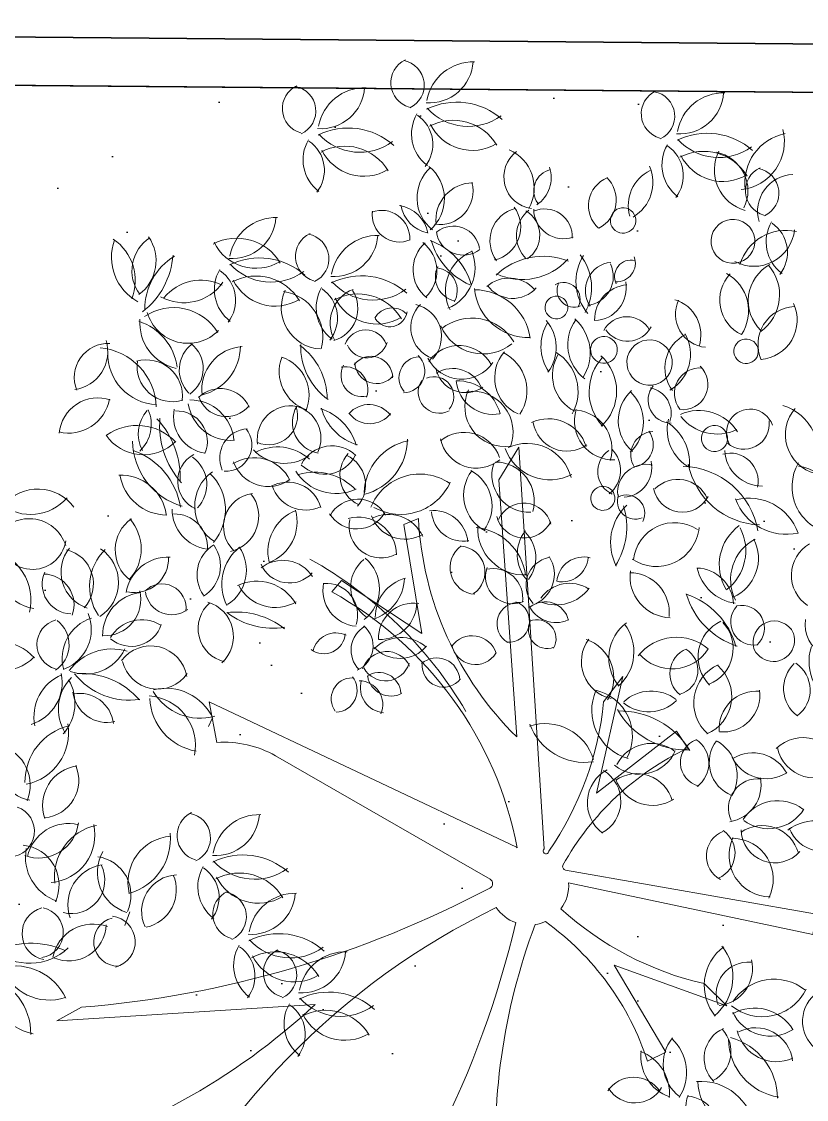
# Model space of a CAD drawing. Header units: millimetres. Extents: x 793 to 3159, y 750 to 2095.
# Drawn here: x 1221.835 to 1224.267, y 990.211 to 993.549 of the extents above; entities that cross this region are included whole.
import ezdxf

# ---------------------------------------------------------------- set-up
doc = ezdxf.new("R2010")
doc.units = ezdxf.units.MM
doc.linetypes.add('CONTINUA', pattern=[0])
doc.layers.add('A-PROY', color=252, linetype='Continuous')
doc.layers.add('A-VEGETACION', color=65, linetype='Continuous')

# ---------------------------------------------------------------- blocks, each defined once
blk = doc.blocks.new('XR-CONJUNTO$0$A$C458D45B7')
at = {"lineweight": 0, "extrusion": (-2.43104e-07, -5.45806e-06, 1)}
for p, q in [((-0.995, 0.4864), (-0.9832, 0.5121)), ((-1.2482, -0.1317), (-1.2336, -0.0892))]:
    blk.add_line(p, q, dxfattribs=at)
blk.add_lwpolyline([(0.1057, -1.746), (0.1681, -1.7494, -0.110183), (-0.0866, -0.95, -0.110183), (0.0225, -0.1181, 0.069274), (0.0548, -0.1083, -0.159056), (0.3751, -0.5382), (0.4313, -0.5098), (0.2694, -0.2414), (0.6188, -0.3643), (0.5483, -0.2962, -0.129481), (0.1024, -0.068, 0.184379), (0.1254, 0.0127), (0.8832, -0.1415), (0.8943, -0.0784), (0.1156, 0.0518, -0.487233), (0.1075, 0.0667, -0.157099), (0.4909, 0.4325), (0.4557, 0.4846), (0.2096, 0.2904), (0.2879, 0.6525), (0.2292, 0.5741, -0.1274), (0.063, 0.1098, -1.508538), (0.0487, 0.1166), (-0.0409, 1.3604), (-0.1014, 1.2588), (-0.0393, 0.4627, -0.187108), (-0.3498, 1.1361), (-0.3949, 1.1174), (-0.3356, 0.7801), (-0.586, 0.9428), (-0.6161, 0.9071, -0.222061), (-0.0345, 0.1193), (-0.0367, 0.1218), (-0.9935, 0.563), (-0.9683, 0.4373, -0.148996), (-0.7862, 0.3977), (-0.1177, 0.0214, -0.61159), (-0.1188, -0.006, -0.101655), (-1.381, -0.3864), (-1.4565, -0.4291), (-0.657, -0.3716, -0.12496), (-1.5382, -0.8654), (-1.5037, -0.924), (-0.968, -0.7054), (-1.2263, -1.1913), (-1.1801, -1.2004, -0.176723), (-0.0978, -0.0662, 0.164875), (-0.0374, -0.112, -0.122319), (-0.6656, -1.3725), (-0.6394, -1.3961), (-0.165, -0.7555, -0.101541), (-0.347, -1.7346), (-0.3067, -1.749), (-0.1198, -1.2235), (0.1057, -1.746)], format="xyb", close=True, dxfattribs=at)
at = {"lineweight": 0, "extrusion": (2.43104e-07, 5.45806e-06, -1)}
for centre, major_axis, start_param, end_param in [((-0.369, 2.486), (0.0578, 0.0526, 0), 2.569534, 5.006064), ((-0.4208, 2.4779), (0.0521, -0.0572, 0), 4.051015, 6.582941), ((-0.3287, 2.5601), (0.0917, -0.1007, 0), -0.777492, 0.800951), ((-0.1915, 2.4072), (0.0977, -0.1073, 0), 2.477681, 3.902549), ((-0.7044, 2.4029), (0.0578, 0.0526, 0), 2.569534, 5.006064), ((-0.7561, 2.3949), (0.0521, -0.0572, 0), 4.051015, 6.582941), ((-0.5269, 2.3242), (0.0977, -0.1073, 0), 2.477681, 3.902549), ((-0.6641, 2.477), (0.0917, -0.1007, 0), -0.777492, 0.800951), ((-0.2404, 2.2159), (0.156, 0.1421, 0), 4.983233, 6.17178), ((0.4079, 2.3965), (0.0578, 0.0526, 0), 2.569534, 5.006064), ((0.3562, 2.3885), (0.0521, -0.0572, 0), 4.051015, 6.582941), ((0.4482, 2.4707), (0.0917, -0.1007, 0), -0.777492, 0.800951), ((0.5854, 2.3178), (0.0977, -0.1073, 0), 2.477681, 3.902549), ((-0.2073, 2.5236), (0.1269, 0.1155, 0), 1.666781, 3.133707), ((-0.2586, 2.3287), (0.0909, 0.0828, 0), 2.943806, 4.400315), ((-0.4252, 2.2943), (0.0813, 0.074, 0), 6.042078, 7.680112), ((-0.2514, 2.214), (0.1055, -0.1158, 0), 3.38331, 4.908592), ((-0.5757, 2.1328), (0.156, 0.1421, 0), 4.983233, 6.17178), ((-0.1941, 2.4226), (0.0974, -0.107, 0), 0.190237, 1.841773), ((0.5366, 2.1264), (0.156, 0.1421, 0), 4.983233, 6.17178), ((0.624, 2.313), (0.1011, -0.1111, 0), -1.092047, 0.621305), ((0.8079, 2.1864), (0.1148, 0.1046, 0), 3.735925, 5.247194), ((-0.594, 2.2456), (0.0909, 0.0828, 0), 2.943806, 4.400315), ((-0.5426, 2.4406), (0.1269, 0.1155, 0), 1.666781, 3.133707), ((-0.5868, 2.131), (0.1055, -0.1158, 0), 3.38331, 4.908592), ((0.5697, 2.4342), (0.1269, 0.1155, 0), 1.666781, 3.133707), ((-0.7605, 2.2112), (0.0813, 0.074, 0), 6.042078, 7.680112), ((-0.5295, 2.3395), (0.0974, -0.107, 0), 0.190237, 1.841773), ((0.0042, 2.1974), (0.0729, 0.0664, 0), 2.435719, 4.793581), ((-0.1299, 2.1619), (0.0875, -0.0961, 0), 4.288332, 5.954002), ((0.5183, 2.2392), (0.0909, 0.0828, 0), 2.943806, 4.400315), ((0.3518, 2.2048), (0.0813, 0.074, 0), 6.042078, 7.680112), ((0.5255, 2.1246), (0.1055, -0.1158, 0), 3.38331, 4.908592), ((0.688, 2.225), (0.0962, 0.0876, 0), 2.57333, 4.340108), ((0.5415, 2.16), (0.0814, -0.0894, 0), 4.063505, 5.902251), ((0.5828, 2.3331), (0.0974, -0.107, 0), 0.190237, 1.841773), ((-0.2372, 2.1306), (0.0929, 0.0846, 0), 2.963691, 4.711116), ((-0.4058, 2.1267), (0.0945, 0.086, 0), 6.118592, 7.872489), ((0.0663, 2.1554), (0.0498, 0.0454, 0), 3.264969, 5.201317), ((-0.0482, 2.1943), (0.0744, 0.0677, 0), 0.395035, 1.712099), ((0.4113, 2.1131), (0.0882, 0.0804, 0), 3.589355, 4.996061), ((0.2426, 2.1833), (0.0844, -0.0926, 0), -1.249896, 0.196732), ((0.7328, 2.1612), (0.0578, 0.0526, 0), 2.569534, 5.006064), ((0.8068, 2.0986), (0.0767, -0.0842, 0), 2.01587, 3.830331), ((0.6811, 2.1531), (0.0521, -0.0572, 0), 4.051015, 6.582941), ((-0.293, 2.1509), (0.0767, 0.0698, 0), 0.466811, 2.453539), ((-0.1885, 2.0624), (0.0852, 0.0776, 0), 3.756525, 5.436782), ((0.2617, 2.1105), (0.0688, 0.0627, 0), 3.032355, 5.058346), ((0.1574, 2.1274), (0.0654, -0.0718, 0), 4.641666, 6.55095), ((-0.4325, 2.0004), (0.0716, -0.0786, 0), 4.02893, 5.260687), ((-0.3105, 2.1233), (0.0764, 0.0696, 0), 2.495781, 3.712279), ((-0.1454, 2.0411), (0.0706, -0.0775, 0), -1.470872, 0.49979), ((0.0335, 2.0128), (0.0579, -0.0636, 0), 3.454568, 5.497253), ((0.2763, 2.065), (0.0265, -0.0292, 0), 2.96706, 9.250245), ((-0.4172, 2.0758), (0.0619, 0.0564, 0), 1.882964, 4.009811), ((-0.4714, 2.0024), (0.0589, -0.0646, 0), 3.521134, 5.485211), ((-0.0328, 1.9994), (0.076, 0.0692, 0), 3.228586, 5.199475), ((0.0466, 2.0162), (0.0674, -0.074, 0), 1.501594, 3.203821), ((-0.07, 2.016), (0.0655, 0.0596, 0), 5.981568, 7.978483), ((0.0914, 2.099), (0.0621, -0.0681, 0), 0.403031, 2.295039), ((0.6173, 2.0033), (0.0458, -0.0503, 0), 2.96706, 9.250245), ((-0.9355, 2.0725), (0.0917, -0.1007, 0), -0.777492, 0.800951), ((-0.7983, 1.9196), (0.0977, -0.1073, 0), 2.477681, 3.902549), ((-0.249, 1.9601), (0.0612, 0.0557, 0), 4.777693, 6.850302), ((0.6822, 2.053), (0.0934, 0.0851, 0), 0.83891, 2.788684), ((0.7827, 1.8893), (0.1106, 0.1007, 0), 4.167211, 5.662811), ((0.8432, 2.0039), (0.0909, 0.0828, 0), 2.943806, 4.400315), ((0.6766, 1.9695), (0.0813, 0.074, 0), 6.042078, 7.680112), ((-0.9188, 1.843), (0.1055, -0.1158, 0), 3.38331, 4.908592), ((-0.6597, 1.9456), (0.0578, 0.0526, 0), 2.569534, 5.006064), ((-0.7114, 1.9376), (0.0521, -0.0572, 0), 4.051015, 6.582941), ((-0.6194, 2.0197), (0.0917, -0.1007, 0), -0.777492, 0.800951), ((-0.4822, 1.8669), (0.0977, -0.1073, 0), 2.477681, 3.902549), ((-0.2181, 2.0381), (0.0628, 0.0572, 0), 1.653322, 3.720775), ((-1.152, 1.9381), (0.1152, 0.1049, 0), 2.795095, 4.221359), ((-1.3878, 1.8644), (0.1039, -0.1141, 0), 4.462982, 5.82067), ((-1.1219, 1.8971), (0.0823, -0.0904, 0), 1.663538, 3.291746), ((-1.2998, 1.9265), (0.0962, 0.0876, 0), 0.12096, 1.668935), ((-0.8615, 2.0515), (0.0974, -0.107, 0), 0.190237, 1.841773), ((-0.2631, 1.9078), (0.0742, -0.0815, 0), 1.389785, 3.157191), ((-0.4105, 1.9023), (0.0749, -0.0822, 0), 4.528164, 6.260856), ((-0.3885, 1.8048), (0.1511, 0.1376, 0), 5.790531, 6.74088), ((-0.111, 2.0591), (0.1593, 0.1451, 0), 2.721102, 3.592312), ((-1.3634, 1.9626), (0.1662, -0.1825, 0), -0.763834, 0.071768), ((-1.009, 1.7783), (0.131, -0.1438, 0), 2.296813, 3.315554), ((-0.8471, 1.7282), (0.156, 0.1421, 0), 4.983233, 6.17178), ((-0.1396, 1.8436), (0.0979, 0.0892, 0), 3.408341, 5.039982), ((-0.3192, 1.9147), (0.0929, -0.102, 0), -1.217298, 0.327095), ((0.0319, 1.7409), (0.1422, -0.1561, 0), 3.105155, 4.25074), ((-0.0365, 2.0707), (0.1414, 0.1288, 0), 1.467491, 2.732342), ((0.2821, 1.8758), (0.1111, 0.1011, 0), 3.157429, 4.441949), ((0.0189, 1.8558), (0.1089, -0.1195, 0), -1.511614, -0.337271), ((0.3027, 1.8914), (0.038, 0.0346, 0), 3.41254, 5.663172), ((0.2576, 1.933), (0.0391, -0.0429, 0), -1.182408, 0.791652), ((-0.814, 2.036), (0.1269, 0.1155, 0), 1.666781, 3.133707), ((-0.8582, 1.7264), (0.1055, -0.1158, 0), 3.38331, 4.908592), ((-0.2288, 1.8855), (0.0506, -0.0555, 0), 0.933482, 2.755369), ((-0.3061, 1.8431), (0.0521, 0.0475, 0), 5.554345, 7.543913), ((0.2485, 1.8483), (0.0645, 0.0587, 0), 3.279326, 5.34853), ((0.1587, 1.8899), (0.0599, -0.0657, 0), -1.298179, 0.629945), ((0.5353, 1.7872), (0.0891, -0.0979, 0), 4.371945, 6.030471), ((0.7942, 1.8207), (0.0945, 0.0861, 0), 3.069205, 4.94146), ((0.6241, 1.8375), (0.0937, -0.1029, 0), -1.562221, 0.105445), ((-1.0291, 1.7206), (0.0995, -0.1093, 0), 2.987152, 4.333632), ((-0.8653, 1.841), (0.0909, 0.0828, 0), 2.943806, 4.400315), ((-1.0319, 1.8066), (0.0813, 0.074, 0), 6.042078, 7.680112), ((-0.8009, 1.9349), (0.0974, -0.107, 0), 0.190237, 1.841773), ((-0.5311, 1.6755), (0.156, 0.1421, 0), 4.983233, 6.17178), ((-0.074, 1.7783), (0.0778, 0.0708, 0), 4.718022, 6.28628), ((0.0938, 1.8197), (0.0347, -0.0381, 0), 3.344357, 5.954753), ((0.126, 1.8478), (0.0388, 0.0354, 0), 1.911053, 4.31249), ((0.1863, 1.8557), (0.0752, 0.0685, 0), 0.549271, 2.256423), ((0.6974, 1.8223), (0.0803, -0.0881, 0), 1.183739, 3.047674), ((-1.0838, 1.9455), (0.0991, -0.1088, 0), -0.235546, 1.240656), ((-0.653, 1.7863), (0.0858, -0.0942, 0), 0.781255, 2.741725), ((-0.7937, 1.6949), (0.096, -0.1054, 0), 4.01839, 5.703394), ((-0.5493, 1.7883), (0.0909, 0.0828, 0), 2.943806, 4.400315), ((-0.7159, 1.7539), (0.0813, 0.074, 0), 6.042078, 7.680112), ((-0.5178, 1.7413), (0.0819, 0.0746, 0), 3.373512, 5.073607), ((-0.498, 1.9833), (0.1269, 0.1155, 0), 1.666781, 3.133707), ((-0.5421, 1.6737), (0.1055, -0.1158, 0), 3.38331, 4.908592), ((-0.6478, 1.7849), (0.0704, -0.0773, 0), -1.40138, 0.435272), ((-0.1814, 1.6713), (0.118, -0.1296, 0), 3.873122, 5.299363), ((-0.0171, 1.8665), (0.1229, 0.1119, 0), 2.257964, 3.78171), ((-0.0641, 1.9178), (0.0654, -0.0719, 0), -0.113868, 1.668116), ((0.2993, 1.7579), (0.0802, 0.073, 0), 3.851049, 5.360604), ((-0.4848, 1.8822), (0.0974, -0.107, 0), 0.190237, 1.841773), ((0.0722, 1.7936), (0.0237, -0.0261, 0), 2.96706, 9.250245), ((0.5443, 1.7771), (0.0762, 0.0694, 0), 2.397876, 4.305471), ((0.4071, 1.7121), (0.0839, 0.0764, 0), 5.736427, 7.331583), ((0.8155, 1.6854), (0.0871, 0.0794, 0), 3.456952, 5.395047), ((0.6963, 1.7598), (0.0902, 0.0822, 0), 0.291251, 2.225608), ((-1.1128, 1.6223), (0.1187, 0.1081, 0), 4.848797, 6.466165), ((-0.4359, 1.7257), (0.0419, -0.046, 0), 2.826188, 4.650454), ((-0.4438, 1.7833), (0.0397, 0.0362, 0), 0.868721, 3.311423), ((-0.2766, 1.7286), (0.0686, -0.0753, 0), 1.097202, 3.081073), ((-0.3848, 1.6998), (0.0683, -0.0751, 0), 4.086773, 6.202249), ((-1.0739, 1.736), (0.1068, 0.0973, 0), 2.523636, 3.952007), ((-1.273, 1.5741), (0.1281, 0.1167, 0), 5.751999, 6.8786), ((-1.0695, 1.804), (0.097, 0.0883, 0), 1.500249, 3.596824), ((-0.1879, 1.6085), (0.1112, 0.1012, 0), 4.767873, 6.47899), ((0.1669, 1.6745), (0.1047, 0.0953, 0), 3.274239, 4.424714), ((-0.0544, 1.6689), (0.0855, -0.0939, 0), -1.555152, -0.195414), ((0.2402, 1.6801), (0.0975, 0.0888, 0), 2.940453, 4.494287), ((0.0349, 1.6527), (0.1056, 0.0962, 0), 6.178704, 7.585525), ((0.2911, 1.6865), (0.0543, -0.0596, 0), 2.783843, 4.943077), ((0.2927, 1.773), (0.0551, -0.0605, 0), -0.367339, 1.701332), ((-0.5176, 1.6517), (0.0501, 0.0456, 0), 4.224988, 6.658395), ((-0.1553, 1.7894), (0.0954, -0.1047, 0), 0.046634, 1.902742), ((0.2206, 1.6638), (0.0279, -0.0307, 0), 2.96706, 9.250245), ((0.3621, 1.6258), (0.0473, -0.0519, 0), 2.96706, 9.250245), ((0.5249, 1.6104), (0.0852, 0.0776, 0), 3.223324, 4.985448), ((0.3599, 1.6511), (0.0868, -0.0953, 0), -1.359902, 0.197615), ((0.6611, 1.6633), (0.0255, -0.028, 0), 2.96706, 9.250245), ((-1.3147, 1.5651), (0.0708, -0.0777, 0), 1.912634, 3.921497), ((-1.4355, 1.6437), (0.0877, 0.0799, 0), 0.433013, 2.162826), ((-0.9938, 1.5913), (0.068, -0.0746, 0), 1.509031, 3.230067), ((-1.1165, 1.5946), (0.0711, 0.0647, 0), 6.086583, 7.987859), ((-0.8419, 1.502), (0.1388, -0.1524, 0), 4.502869, 5.43636), ((-0.5182, 1.668), (0.1486, 0.1354, 0), 2.914364, 3.903954), ((-0.5147, 1.6977), (0.0439, -0.0482, 0), -0.56334, 1.901924), ((-0.2276, 1.5595), (0.0766, -0.0842, 0), 2.904002, 4.961936), ((-1.3553, 1.4666), (0.1282, -0.1407, 0), 3.959959, 5.407863), ((-1.1585, 1.6403), (0.1171, 0.1066, 0), 2.346008, 3.897533), ((-0.8905, 1.5304), (0.0904, -0.0993, 0), 2.180836, 3.805257), ((-1.0613, 1.664), (0.1148, 0.1045, 0), 0.729589, 2.076019), ((-0.4997, 1.5714), (0.0445, -0.0489, 0), 2.944219, 5.44265), ((-0.3491, 1.5731), (0.0478, 0.0436, 0), 3.148251, 5.403679), ((-0.4013, 1.5925), (0.0497, 0.0453, 0), 6.214944, 8.566879), ((0.0057, 1.5758), (0.0909, 0.0828, 0), 2.724137, 4.584349), ((-0.1496, 1.5339), (0.0979, 0.0892, 0), 5.907215, 7.590286), ((0.1866, 1.5851), (0.0842, -0.0924, 0), 1.201658, 2.848598), ((-0.0012, 1.5327), (0.1054, 0.096, 0), 5.984703, 7.520962), ((0.3329, 1.535), (0.1162, 0.1058, 0), 3.122332, 4.628138), ((0.1137, 1.5352), (0.0992, -0.1089, 0), 4.60613, 6.275435), ((-1.1158, 1.6017), (0.0814, 0.0742, 0), 2.006107, 4.023111), ((-1.1966, 1.5079), (0.0832, 0.0758, 0), 5.174415, 7.124419), ((-0.6595, 1.5891), (0.0929, 0.0846, 0), 2.627043, 4.223783), ((-0.8165, 1.5144), (0.0838, -0.0921, 0), 4.193796, 5.852843), ((-0.528, 1.5782), (0.0442, -0.0486, 0), 0.500448, 2.802096), ((-0.5802, 1.5341), (0.0521, 0.0474, 0), 5.268129, 7.350204), ((-0.4837, 1.6205), (0.0498, 0.0453, 0), 1.422714, 3.822562), ((-0.2205, 1.6862), (0.0787, -0.0864, 0), -0.245148, 1.837365), ((-0.2083, 1.6213), (0.0631, -0.0693, 0), 0.112143, 2.110108), ((-0.2468, 1.505), (0.0717, 0.0653, 0), 4.892044, 6.630501), ((0.519, 1.5316), (0.0583, 0.0531, 0), 3.20052, 5.540096), ((0.4659, 1.5585), (0.0576, 0.0524, 0), 6.197346, 8.707644), ((-0.3051, 1.5146), (0.0414, -0.0455, 0), 3.483272, 6.139391), ((-0.9659, 1.4359), (0.0722, 0.0658, 0), 4.673764, 6.588465), ((-0.2882, 1.5286), (0.0442, -0.0485, 0), 0.255526, 2.887943), ((-0.2317, 1.4264), (0.1016, 0.0926, 0), 5.415593, 6.754417), ((-0.1223, 1.576), (0.085, 0.0774, 0), 2.11334, 3.773203), ((-0.0858, 1.485), (0.083, -0.0911, 0), 0.579053, 2.739108), ((-0.1861, 1.4051), (0.0941, 0.0857, 0), 5.318722, 7.374748), ((0.3928, 1.4461), (0.093, 0.0847, 0), 3.00647, 4.70236), ((0.4297, 1.5099), (0.0477, -0.0524, 0), 0.723336, 2.981842), ((0.351, 1.4686), (0.0589, 0.0537, 0), 5.629135, 7.342477), ((-1.3455, 1.3817), (0.0886, 0.0806, 0), 3.960448, 5.771942), ((-0.9481, 1.5375), (0.061, -0.067, 0), -0.150992, 1.981102), ((0.2174, 1.441), (0.0857, -0.0942, 0), 4.621829, 6.268915), ((-1.4365, 1.5191), (0.0859, -0.0944, 0), -0.662987, 0.966479), ((-0.9978, 1.4459), (0.084, 0.0765, 0), 2.436245, 4.083302), ((-0.9337, 1.5074), (0.0992, 0.0904, 0), 2.220183, 3.713936), ((-1.0597, 1.3608), (0.1011, 0.0921, 0), 5.439001, 6.928596), ((-0.7482, 1.3789), (0.0762, 0.0694, 0), 3.722819, 5.63009), ((-0.8167, 1.4505), (0.0603, -0.0662, 0), -1.159685, 1.145202), ((-0.6463, 1.4317), (0.0714, 0.0651, 0), 2.477016, 4.406547), ((-0.7569, 1.3812), (0.0694, -0.0762, 0), 4.137529, 5.870655), ((-0.704, 1.3144), (0.1119, -0.1229, 0), 4.171907, 5.160271), ((-0.4956, 1.5206), (0.1106, -0.1214, 0), 1.015052, 2.030709), ((-0.5052, 1.4057), (0.0555, -0.061, 0), 3.014721, 4.80292), ((0.1269, 1.3556), (0.0816, -0.0896, 0), 3.861328, 5.736568), ((0.2517, 1.4439), (0.0813, -0.0893, 0), 0.692403, 2.597207), ((0.5181, 1.3374), (0.1044, 0.0951, 0), 5.019594, 6.451334), ((0.6755, 1.4112), (0.0541, 0.0492, 0), 3.323125, 6.680457), ((0.7305, 1.3462), (0.1061, -0.1165, 0), 4.17789, 5.832144), ((0.9098, 1.4071), (0.0922, 0.084, 0), 2.564354, 4.581363), ((-1.1108, 1.3917), (0.0808, 0.0736, 0), 3.386603, 4.597162), ((-1.2939, 1.4198), (0.0841, 0.0766, 0), 0.322787, 1.54187), ((-1.3566, 1.2537), (0.1802, -0.1979, 0), 4.689281, 5.487505), ((-0.8903, 1.4189), (0.1777, -0.1951, 0), 1.569254, 2.391962), ((-1.1007, 1.3682), (0.0639, -0.0701, 0), 3.828768, 5.840055), ((-0.5034, 1.5093), (0.0542, -0.0596, 0), -0.192693, 1.638897), ((0.0511, 1.3256), (0.0912, 0.083, 0), 5.008977, 6.700148), ((0.1079, 1.455), (0.0714, -0.0784, 0), 0.109406, 2.139195), ((0.5532, 1.4203), (0.0906, -0.0995, 0), 1.225027, 2.53816), ((0.3386, 1.3139), (0.1111, 0.1012, 0), 5.998219, 7.087887), ((0.5719, 1.5492), (0.0963, -0.1058, 0), 0.28559, 1.630807), ((0.5656, 1.3923), (0.03, 0.0273, 0), 4.537856, 10.821041), ((0.6565, 1.4383), (0.058, 0.0528, 0), 0.609123, 3.014918), ((-1.2224, 1.2529), (0.1215, 0.1107, 0), 4.829964, 6.260834), ((-0.8763, 1.3191), (0.0611, -0.0671, 0), 1.879129, 3.811135), ((-0.949, 1.3586), (0.0599, 0.0546, 0), 0.054114, 2.354051), ((-0.2092, 1.2879), (0.0862, 0.0785, 0), 4.763491, 6.669633), ((0.3792, 1.34), (0.0537, 0.0489, 0), 3.300559, 5.386403), ((0.3059, 1.3712), (0.047, -0.0517, 0), -1.484129, 0.591907), ((-1.205, 1.4659), (0.1033, 0.094, 0), 1.507007, 3.274527), ((-0.5633, 1.3809), (0.1309, 0.1192, 0), 0.733394, 2.059133), ((-0.3474, 1.2096), (0.1268, 0.1155, 0), 3.913737, 5.238547), ((-0.1723, 1.4082), (0.0844, 0.0769, 0), 1.617882, 3.663346), ((-0.0138, 1.2312), (0.1042, 0.0949, 0), 5.013393, 6.761813), ((-1.0243, 1.3738), (0.1579, 0.1438, 0), 2.583302, 3.854955), ((-1.3079, 1.1276), (0.1656, 0.1508, 0), 5.778144, 6.851017), ((-0.767, 1.4362), (0.0892, -0.098, 0), 0.126513, 1.545739), ((-0.787, 1.2057), (0.1099, 0.1001, 0), 4.957677, 6.173301), ((-0.6187, 1.2527), (0.0789, 0.0718, 0), 4.358962, 6.212976), ((-0.4919, 1.2698), (0.0755, 0.0688, 0), 2.758842, 4.586416), ((0.0552, 1.4072), (0.0994, -0.1091, 0), 0.247987, 1.955937), ((0.2821, 1.2878), (0.0574, 0.0522, 0), 2.730264, 4.858108), ((0.1823, 1.2903), (0.0689, 0.0627, 0), 6.226378, 7.911591), ((0.6146, 1.2601), (0.0646, 0.0589, 0), 5.18643, 7.216869), ((0.7131, 1.3623), (0.078, -0.0856, 0), 0.71814, 2.246675), ((-1.0024, 1.2462), (0.0696, 0.0634, 0), 2.725223, 4.948788), ((-1.1102, 1.2347), (0.07, -0.0768, 0), 4.485205, 6.206033), ((-0.8592, 1.1981), (0.0824, -0.0904, 0), 3.301613, 4.995181), ((-0.8168, 1.3464), (0.0849, 0.0773, 0), 1.683404, 3.531065), ((-0.6424, 1.3776), (0.0718, -0.0789, 0), -0.389637, 1.478935), ((-0.6154, 1.2384), (0.0679, -0.0745, 0), 4.313629, 6.154081), ((-0.0087, 1.2737), (0.0771, -0.0847, 0), 0.678402, 2.611537), ((-0.112, 1.1928), (0.0813, -0.0893, 0), 3.878152, 5.717737), ((0.3543, 1.2232), (0.0647, 0.0589, 0), 3.77537, 5.684318), ((0.2804, 1.2992), (0.0616, -0.0676, 0), -1.060709, 0.668141), ((0.4666, 1.0653), (0.1771, 0.1613, 0), 5.461091, 6.84641), ((0.7141, 1.3599), (0.1576, -0.173, 0), 0.768602, 2.105454), ((0.9544, 1.2463), (0.1089, 0.0991, 0), 2.493376, 4.396862), ((0.8083, 1.1701), (0.0944, -0.1037, 0), 4.007914, 5.933263), ((-0.9137, 1.1706), (0.0958, 0.0873, 0), 2.860422, 4.82661), ((-1.1043, 1.1567), (0.1156, 0.1052, 0), 6.209025, 7.712616), ((-0.6071, 1.3584), (0.0989, -0.1086, 0), 0.294169, 1.747426), ((-0.67, 1.1032), (0.1171, -0.1285, 0), 3.576093, 4.681646), ((-0.3449, 1.1103), (0.1211, 0.1103, 0), 4.257347, 6.034635), ((-0.0846, 1.211), (0.0929, 0.0846, 0), 2.79378, 4.515572), ((-0.2468, 1.1762), (0.0923, 0.084, 0), 5.935163, 7.664121), ((0.4539, 1.1647), (0.0674, -0.074, 0), 3.084947, 5.021288), ((-1.2724, 1.12), (0.1058, 0.0963, 0), 5.403044, 6.867191), ((-1.1305, 1.2878), (0.1089, 0.0992, 0), 2.299701, 3.713789), ((-0.7554, 1.1381), (0.0794, 0.0723, 0), 4.933114, 6.739463), ((-0.4065, 1.3168), (0.1132, -0.1243, 0), -0.424739, 1.243343), ((0.2212, 1.2039), (0.0251, -0.0276, 0), 2.96706, 9.250245), ((0.4667, 1.2536), (0.0608, -0.0668, 0), -0.356332, 2.108317), ((-1.5286, 1.0775), (0.094, -0.1032, 0), 3.007891, 4.802385), ((-0.8507, 1.1073), (0.0693, -0.0761, 0), 1.484213, 3.740786), ((-0.9567, 1.1387), (0.0754, -0.0828, 0), -1.507027, 0.507296), ((-0.7001, 1.2689), (0.0737, -0.0809, 0), 0.29539, 1.986601), ((0.3219, 1.1961), (0.0413, 0.0376, 0), 1.904971, 4.226386), ((0.2947, 1.1586), (0.0418, 0.038, 0), 4.960058, 7.482544), ((0.789, 1.2657), (0.1133, -0.1244, 0), 0.509459, 1.944003), ((0.6754, 1.047), (0.1193, 0.1087, 0), 5.189388, 6.675069), ((-1.5522, 1.2853), (0.1086, 0.0989, 0), 1.431238, 2.976463), ((-0.5369, 1.0974), (0.0658, -0.0722, 0), 2.786116, 4.927942), ((-0.0228, 1.1011), (0.0578, -0.0635, 0), 2.718476, 5.202531), ((0.404, 1.0684), (0.1166, 0.1062, 0), 3.391768, 4.694757), ((0.0747, 1.1135), (0.1489, -0.1635, 0), -1.143034, -0.269005), ((-0.9869, 1.1611), (0.0852, -0.0935, 0), 0.871539, 2.291423), ((-1.1048, 1.0417), (0.0689, -0.0757, 0), 3.841411, 5.517894), ((-0.6777, 1.0309), (0.0927, -0.1017, 0), 2.059504, 3.492689), ((-0.8596, 1.1211), (0.0902, -0.099, 0), -1.122903, 0.372254), ((-0.5413, 1.2019), (0.067, -0.0735, 0), -0.319303, 1.742731), ((-0.5342, 1.0219), (0.0789, -0.0866, 0), 3.594028, 5.438478), ((-0.3918, 1.1823), (0.0816, 0.0743, 0), 1.780436, 3.521944), ((-0.4409, 1.0338), (0.0849, 0.0773, 0), 4.975327, 6.602725), ((-0.3023, 1.0547), (0.072, -0.079, 0), 3.75091, 5.351098), ((-0.2116, 1.1655), (0.066, -0.0724, 0), 0.546012, 2.232732), ((-0.0208, 1.1688), (0.0604, -0.0663, 0), -0.386025, 2.03652), ((0.4453, 1.0026), (0.0862, -0.0946, 0), 2.411906, 4.458151), ((-1.5552, 1.0062), (0.0882, 0.0803, 0), 4.376918, 6.706693), ((-1.1709, 1.0321), (0.0792, -0.087, 0), 1.388174, 3.260866), ((-1.3462, 1.0335), (0.0931, -0.1023, 0), 4.706547, 6.175138), ((-0.4653, 1.1127), (0.0669, -0.0734, 0), 0.220103, 2.505457), ((-0.1847, 0.9403), (0.1257, 0.1145, 0), 5.531693, 6.884809), ((-0.021, 1.1094), (0.0976, -0.1072, 0), 0.681699, 2.34653), ((0.3875, 1.1271), (0.0983, 0.0895, 0), 0.821795, 2.898602), ((0.733, 1.0028), (0.1005, -0.1104, 0), 1.763934, 3.246801), ((0.5136, 1.0438), (0.1022, -0.1123, 0), -1.329517, 0.075588), ((-1.5448, 1.0724), (0.07, -0.0769, 0), -0.68977, 2.320487), ((0.0778, 1.029), (0.0809, -0.0889, 0), 1.574231, 2.956224), ((-0.0971, 1.0171), (0.0828, 0.0754, 0), 6.243367, 7.661544), ((0.7607, 0.957), (0.1046, 0.0952, 0), 3.406103, 4.964674), ((0.5733, 1.0213), (0.0973, 0.0886, 0), 0.263422, 1.881827), ((0.9191, 0.9718), (0.0753, -0.0827, 0), 1.313815, 3.349576), ((-1.3376, 0.9627), (0.0874, 0.0796, 0), 2.623712, 4.545795), ((-0.9253, 0.9573), (0.0806, 0.0734, 0), 3.252058, 4.890122), ((-1.0725, 0.9836), (0.0744, -0.0817, 0), -1.448474, 0.171544), ((-0.8112, 0.9288), (0.0985, -0.1082, 0), 1.831021, 3.199634), ((-1.0088, 0.9708), (0.0857, -0.0941, 0), -1.436373, 0.154478), ((-0.1675, 0.986), (0.0558, -0.0613, 0), 0.798614, 3.251784), ((-0.2228, 0.9719), (0.0542, -0.0596, 0), 3.954961, 6.417696), ((-1.5119, 1.0019), (0.116, 0.1056, 0), 2.481573, 4.024265), ((-1.7087, 0.8718), (0.1187, 0.1081, 0), 5.646964, 7.247292), ((-1.4637, 0.924), (0.0733, -0.0805, 0), 4.103585, 6.187534), ((-1.2062, 0.9183), (0.1081, -0.1187, 0), 1.708503, 3.098877), ((-1.4021, 0.9296), (0.0841, -0.0923, 0), 4.461105, 6.452023), ((-1.1243, 0.8789), (0.0882, -0.0968, 0), 2.464608, 3.925538), ((-1.2285, 1.0053), (0.0712, -0.0782, 0), -0.876513, 0.931251), ((-0.7677, 0.8949), (0.0731, -0.0803, 0), 3.198476, 4.872149), ((-1.2994, -0.1212), (0.8654, -0.9503, 0), 4.378102, 4.910694), ((-0.4465, 0.923), (0.0749, -0.0823, 0), 1.32027, 3.186102), ((-0.5895, 0.9174), (0.0895, 0.0815, 0), 6.126458, 7.932014), ((0.0718, 0.9341), (0.0581, -0.0638, 0), 1.57169, 3.693068), ((-0.0274, 0.9664), (0.0743, 0.0677, 0), 0.147209, 1.973323), ((0.1634, 0.9393), (0.0556, -0.0611, 0), 2.387996, 4.129426), ((0.0964, 1.0255), (0.06, 0.0546, 0), 0.815121, 2.500036), ((-0.7486, 1.0286), (0.0705, 0.0642, 0), 1.468367, 3.471663), ((-0.0559, 0.9595), (0.0569, -0.0624, 0), 0.319602, 2.642333), ((-0.1163, 0.8914), (0.0682, 0.0621, 0), 5.215357, 7.148249), ((0.4352, 0.9639), (0.0945, 0.0861, 0), 2.328388, 4.010629), ((0.3074, 0.8519), (0.0825, -0.0906, 0), 3.871605, 5.548723), ((0.5124, 0.8744), (0.0783, -0.0859, 0), 3.897025, 5.395627), ((0.6515, 1.021), (0.0937, -0.1029, 0), 0.865807, 2.090792), ((-1.4213, 0.9238), (0.0622, -0.0683, 0), 0.774082, 2.712763), ((-1.5101, 0.8588), (0.0644, -0.0707, 0), 3.891716, 5.781765), ((-0.8473, 0.8001), (0.102, 0.0929, 0), 4.995087, 6.501391), ((-0.6329, 0.8358), (0.0657, -0.0721, 0), 3.796937, 5.756321), ((-0.5291, 0.9546), (0.0926, -0.1017, 0), -0.802808, 0.441154), ((-0.3565, 0.8309), (0.0837, -0.0919, 0), 2.2894, 3.618387), ((0.1211, 0.8311), (0.0734, -0.0806, 0), 2.91866, 4.455073), ((-1.3201, 0.8772), (0.083, 0.0756, 0), 0.485033, 2.348613), ((-1.1416, 0.8526), (0.055, 0.0501, 0), 4.642334, 7.153075), ((-0.7921, 0.9853), (0.0947, 0.0863, 0), 1.770281, 3.378964), ((-0.5325, 0.9125), (0.0823, 0.075, 0), 2.376211, 4.070976), ((0.078, 1.0001), (0.0942, 0.0858, 0), 1.362924, 2.66774), ((0.7111, 0.9782), (0.1764, 0.1607, 0), 2.607777, 3.594798), ((0.4092, 0.6837), (0.1599, -0.1755, 0), 4.193139, 5.172554), ((-1.1915, 0.7669), (0.0989, 0.0901, 0), 3.859278, 5.326746), ((-1.1122, 0.9137), (0.0553, -0.0607, 0), 0.075932, 2.150784), ((-0.9236, 0.7908), (0.0783, 0.0713, 0), 2.537905, 4.724515), ((-1.0304, 0.7652), (0.0746, -0.0819, 0), 4.155282, 6.27321), ((-0.3606, 0.7645), (0.0814, 0.0741, 0), 3.845357, 5.580639), ((-0.4679, 0.8761), (0.0776, -0.0852, 0), -0.841343, 0.75028), ((-0.0367, 0.8129), (0.0493, 0.0449, 0), 2.817435, 5.511193), ((-0.0676, 0.8205), (0.0437, -0.048, 0), 4.232877, 7.091666), ((0.0775, 0.9087), (0.0672, 0.0612, 0), 1.865542, 3.474244), ((0.0454, 0.8072), (0.0554, 0.0505, 0), 4.787356, 6.776726), ((0.6923, 0.8252), (0.053, 0.0483, 0), 2.11983, 4.621615), ((0.6552, 0.806), (0.0473, -0.0519, 0), 3.641237, 6.274918), ((-0.9096, 0.5988), (0.1798, 0.1637, 0), 5.321024, 6.105533), ((-0.7999, 1.0231), (0.1551, -0.1703, 0), 0.56769, 1.386681), ((0.7562, 0.7629), (0.0488, 0.0445, 0), 3.38584, 6.377399), ((-1.4502, 0.7368), (0.0579, 0.0527, 0), 2.56896, 5.189701), ((-1.5233, 0.7352), (0.0699, 0.0637, 0), 6.091264, 8.002318), ((-1.319, 0.6954), (0.0881, -0.0967, 0), 2.021869, 3.557154), ((-1.4919, 0.7831), (0.0973, 0.0886, 0), 0.348363, 1.921752), ((-1.2031, 0.7027), (0.0835, 0.076, 0), 4.405561, 5.99158), ((-1.2371, 0.8308), (0.066, -0.0725, 0), -0.528936, 1.44036), ((-0.4695, 0.7279), (0.0631, 0.0575, 0), 3.093643, 4.913444), ((-0.568, 0.7397), (0.0601, 0.0547, 0), 6.142274, 8.177719), ((0.0527, 0.7963), (0.0435, 0.0396, 0), 1.947339, 4.356092), ((0.0208, 0.767), (0.0437, 0.0398, 0), 5.051133, 7.528857), ((0.3803, 0.7108), (0.0919, -0.1009, 0), 1.624865, 3.229554), ((0.1796, 0.7281), (0.1049, 0.0955, 0), 0.07837, 1.580857), ((0.6433, 0.7157), (0.0909, 0.0827, 0), 3.087567, 5.006464), ((0.5096, 0.7413), (0.0805, -0.0883, 0), 4.696397, 6.629756), ((0.7533, 0.7689), (0.0485, 0.0442, 0), 0.126469, 3.40752), ((0.9534, 0.8183), (0.0686, -0.0753, 0), 1.181124, 2.464126), ((-0.64, 0.782), (0.0449, -0.0493, 0), -0.767638, 1.35419), ((-0.6021, 0.7082), (0.0485, -0.0532, 0), 2.531519, 4.330464), ((-0.3992, 0.6485), (0.08, -0.0879, 0), 3.083668, 4.58896), ((-0.1796, 0.696), (0.0582, 0.053, 0), 4.512669, 6.693847), ((0.2764, 0.6991), (0.0791, -0.0868, 0), 0.945198, 2.934572), ((0.4546, 0.6245), (0.1119, 0.1019, 0), 4.537637, 6.148789), ((-1.6546, 0.5814), (0.1215, 0.1107, 0), 4.829964, 6.260834), ((-1.2947, 0.5609), (0.1099, -0.1207, 0), 2.931222, 4.165062), ((-1.175, 0.6208), (0.0842, 0.0767, 0), 4.522013, 6.842572), ((-0.4046, 0.8123), (0.0738, -0.081, 0), -0.123645, 1.540151), ((-0.1698, 0.7599), (0.0549, 0.05, 0), 1.27455, 3.6939), ((0.1335, 0.6463), (0.0937, 0.0853, 0), 5.766347, 7.572893), ((0.4387, 0.8112), (0.0987, 0.0899, 0), 1.297522, 3.159771), ((0.5159, 0.6636), (0.061, 0.0556, 0), 2.958553, 5.050228), ((0.4434, 0.6729), (0.0569, 0.0518, 0), 5.979441, 8.297994), ((1.0128, 0.7058), (0.1097, 0.0999, 0), 2.621006, 4.188153), ((-1.6372, 0.7944), (0.1033, 0.094, 0), 1.507007, 3.274527), ((-1.3789, 0.7812), (0.1001, 0.0911, 0), 1.169823, 2.653237), ((-0.4438, 0.6455), (0.0579, 0.0527, 0), 4.184928, 6.579797), ((-0.2886, 0.6341), (0.0527, 0.048, 0), 4.72306, 6.97036), ((-1.1544, 0.7122), (0.0821, 0.0748, 0), 1.33266, 3.64214), ((-0.448, 0.709), (0.0512, -0.0562, 0), -0.553543, 1.806438), ((-0.2677, 0.6813), (0.0491, 0.0447, 0), 1.390878, 3.965269), ((0.6376, 0.5747), (0.0955, 0.087, 0), 3.026359, 5.017378), ((0.4987, 0.5933), (0.0856, -0.0939, 0), 4.598202, 6.607048), ((0.893, 0.6212), (0.0718, -0.0788, 0), 1.372404, 3.112871), ((0.7697, 0.6152), (0.0667, -0.0732, 0), 4.451717, 6.378593), ((-1.3953, 0.5139), (0.0945, -0.1038, 0), 2.094299, 3.479864), ((-1.5856, 0.6185), (0.0918, -0.1008, 0), -1.038185, 0.431861), ((-1.3219, 0.5377), (0.0932, -0.1023, 0), 1.735743, 3.08508), ((-1.2427, 0.7828), (0.1459, -0.1602, 0), 0.576584, 1.630167), ((-1.3859, 0.4132), (0.1577, -0.1732, 0), 3.805634, 4.734842), ((-0.5502, 0.5762), (0.0437, -0.048, 0), 1.66898, 3.880303), ((-0.6035, 0.6024), (0.046, -0.0505, 0), -1.501293, 0.682109), ((-0.467, 0.5911), (0.0499, 0.0454, 0), 4.855946, 6.96347), ((-0.431, 0.6584), (0.0537, 0.0489, 0), 1.806584, 3.716335), ((-1.5511, 0.5541), (0.0956, -0.105, 0), -1.374011, -0.106904), ((-1.126, 0.4438), (0.1078, -0.1184, 0), 3.628927, 5.00712), ((-0.5286, 0.559), (0.0543, 0.0494, 0), 5.447315, 7.423476), ((-0.4468, 0.6123), (0.0579, 0.0527, 0), 2.388416, 4.14107), ((0.3473, 0.5481), (0.1144, 0.1041, 0), 2.574184, 4.282798), ((0.1739, 0.4673), (0.1074, 0.0978, 0), 5.661239, 7.506176), ((0.3775, 0.4816), (0.0855, -0.0938, 0), 3.133589, 4.529593), ((0.7039, 0.4946), (0.0785, -0.0862, 0), 2.224787, 3.959624), ((0.5985, 0.5983), (0.0772, -0.0848, 0), -0.971714, 0.825484), ((-1.3093, 0.6043), (0.0727, -0.0798, 0), 0.510549, 2.173634), ((-1.3938, 0.4807), (0.0708, -0.0777, 0), 3.680969, 5.33081), ((-1.1874, 0.4272), (0.1129, 0.1028, 0), 5.505124, 7.21995), ((-1.0048, 0.5807), (0.1277, 0.1163, 0), 2.469871, 3.829802), ((-1.0221, 0.6813), (0.114, -0.1251, 0), 0.456973, 1.764511), ((0.368, 0.6662), (0.0824, -0.0905, 0), -0.048217, 1.418847), ((0.4848, 0.6728), (0.1815, 0.1653, 0), 2.267371, 3.356236), ((0.2817, 0.2924), (0.1875, 0.1708, 0), 5.421192, 6.468659), ((0.0494, 0.3474), (0.1164, 0.106, 0), 5.132034, 6.713723), ((0.1713, 0.5686), (0.1352, 0.1231, 0), 2.157908, 3.511293), ((-1.3838, 0.3125), (0.1316, 0.1198, 0), 3.858538, 5.206055), ((-1.5906, 0.4624), (0.1096, -0.1203, 0), -1.007912, 0.539339), ((0.8499, 0.3477), (0.0893, 0.0814, 0), 4.677287, 6.768745), ((0.3792, 0.3265), (0.0887, 0.0807, 0), 4.34242, 6.095432), ((0.5438, 0.3888), (0.0506, -0.0556, 0), 0.976067, 3.515728), ((0.4689, 0.3853), (0.0651, 0.0593, 0), 6.016389, 7.957666), ((0.6684, 0.3905), (0.0743, -0.0816, 0), 1.111405, 2.949037), ((0.5221, 0.3476), (0.0827, -0.0908, 0), 4.385057, 5.965421), ((0.8831, 0.4602), (0.0782, -0.0859, 0), -0.072116, 2.100473), ((-1.5272, 0.3648), (0.0836, 0.0762, 0), 2.482899, 4.371926), ((-1.6734, 0.2989), (0.0948, 0.0863, 0), 5.731832, 7.400577), ((0.3412, 0.4715), (0.0815, -0.0894, 0), -0.427869, 1.420817), ((0.7343, 0.4586), (0.0876, 0.0797, 0), 1.74724, 3.424228), ((0.694, 0.3011), (0.0877, 0.0799, 0), 4.909127, 6.523622), ((-1.3839, 0.2396), (0.0906, 0.0825, 0), 3.532516, 5.308814), ((-1.5114, 0.3153), (0.0783, -0.086, 0), -1.247098, 0.63448), ((0.2987, 0.2614), (0.0867, 0.079, 0), 2.948546, 4.941983), ((0.1742, 0.2654), (0.0747, -0.082, 0), 4.412692, 6.529461), ((0.3347, 0.2385), (0.0842, 0.0767, 0), 4.833416, 6.74424), ((0.7107, 0.2483), (0.0618, -0.0679, 0), 1.870853, 3.974654), ((0.6043, 0.3192), (0.085, 0.0774, 0), 0.530242, 2.140399), ((0.3825, 0.3752), (0.0813, -0.0893, 0), 0.151486, 1.957587), ((0.7728, 0.1444), (0.0947, 0.0862, 0), 4.442699, 6.090567), ((0.7424, 0.3154), (0.0961, 0.0875, 0), 1.294291, 2.934601), ((-1.6105, 0.1567), (0.0588, 0.0536, 0), 5.779048, 8.517385), ((-1.0109, 0.1489), (0.0578, 0.0526, 0), 2.569534, 5.006064), ((-1.0627, 0.1409), (0.0521, -0.0572, 0), 4.051015, 6.582941), ((-0.9706, 0.2231), (0.0917, -0.1007, 0), -0.777492, 0.800951), ((-0.8334, 0.0702), (0.0977, -0.1073, 0), 2.477681, 3.902549), ((0.7249, 0.078), (0.0863, 0.0786, 0), 4.843886, 6.733713), ((0.8875, 0.0763), (0.0906, -0.0995, 0), 3.208281, 4.799812), ((-1.5183, 0.199), (0.0918, 0.0836, 0), 0.850399, 2.654203), ((-1.4242, 0.0518), (0.0965, 0.0879, 0), 4.088853, 5.676926), ((-1.3054, 0.0183), (0.1095, -0.1202, 0), 2.18056, 3.675332), ((-1.491, 0.1462), (0.1089, 0.0992, 0), 0.508664, 2.217173), ((0.634, 0.0999), (0.0555, -0.0609, 0), 1.222557, 3.486121), ((0.5564, 0.1082), (0.0565, -0.0621, 0), 4.465278, 6.609531), ((0.763, 0.1841), (0.0771, 0.0702, 0), 1.458806, 3.851962), ((0.9113, 0.2286), (0.0826, 0.0753, 0), 1.505724, 3.50646), ((-1.0969, 0.0033), (0.1057, 0.0963, 0), 3.628586, 5.368015), ((-1.2838, 0.1353), (0.1288, 0.1173, 0), 0.623729, 2.037745), ((0.7507, 0.1031), (0.0868, -0.0953, 0), 0.744649, 2.740991), ((0.6329, 0.028), (0.0854, -0.0937, 0), 3.881892, 5.919645), ((-1.4148, 0.0783), (0.0966, -0.106, 0), 1.05491, 2.488412), ((-1.5768, -0.009), (0.0832, -0.0914, 0), 3.974368, 5.88006), ((-0.8823, -0.1212), (0.156, 0.1421, 0), 4.983233, 6.17178), ((-1.2061, 0.0326), (0.0954, 0.0869, 0), 2.600322, 4.397244), ((-1.35, -0.0384), (0.0886, 0.0807, 0), 5.585887, 7.449107), ((-0.8492, 0.1866), (0.1269, 0.1155, 0), 1.666781, 3.133707), ((-1.4151, 0.007), (0.0696, -0.0765, 0), -1.317396, 0.981411), ((-1.3009, -0.0677), (0.0841, -0.0923, 0), 1.964098, 3.725905), ((-0.9005, -0.0084), (0.0909, 0.0828, 0), 2.943806, 4.400315), ((-1.0671, -0.0428), (0.0813, 0.074, 0), 6.042078, 7.680112), ((-0.8933, -0.123), (0.1055, -0.1158, 0), 3.38331, 4.908592), ((-1.0843, -0.0862), (0.0758, -0.0832, 0), 1.855461, 3.828142), ((-1.2081, -0.0216), (0.0796, -0.0874, 0), -1.245321, 0.514479), ((-0.8361, 0.0855), (0.0974, -0.107, 0), 0.190237, 1.841773), ((-0.8977, -0.0939), (0.0578, 0.0526, 0), 2.569534, 5.006064), ((-0.9494, -0.1019), (0.0521, -0.0572, 0), 4.051015, 6.582941), ((-0.8574, -0.0197), (0.0917, -0.1007, 0), -0.777492, 0.800951), ((-0.7202, -0.1726), (0.0977, -0.1073, 0), 2.477681, 3.902549), ((-1.4846, -0.159), (0.0552, -0.0606, 0), 0.908976, 3.617216), ((-1.5171, -0.1563), (0.0527, -0.0579, 0), 4.069108, 6.860513), ((-1.3457, -0.2549), (0.0938, 0.0854, 0), 4.062794, 5.7981), ((-1.422, -0.127), (0.0858, 0.0782, 0), 0.763017, 2.722038), ((-1.2687, -0.1822), (0.0509, -0.0559, 0), 0.721621, 3.617737), ((-1.2958, -0.1832), (0.0538, -0.0591, 0), 3.987262, 6.769538), ((-0.769, -0.364), (0.156, 0.1421, 0), 4.983233, 6.17178), ((-1.5359, -0.4435), (0.188, 0.1712, 0), 4.948121, 5.869218), ((-0.7872, -0.2512), (0.0909, 0.0828, 0), 2.943806, 4.400315), ((-0.9538, -0.2856), (0.0813, 0.074, 0), 6.042078, 7.680112), ((-0.7359, -0.0562), (0.1269, 0.1155, 0), 1.666781, 3.133707), ((-0.7801, -0.3658), (0.1055, -0.1158, 0), 3.38331, 4.908592), ((0.6971, -0.3006), (0.1099, 0.1001, 0), 3.177484, 4.811975), ((0.4834, -0.2765), (0.1035, -0.1137, 0), -1.517654, 0.053705), ((-1.5446, -0.0745), (0.1307, 0.119, 0), 1.552191, 2.984983), ((-0.7228, -0.1573), (0.0974, -0.107, 0), 0.190237, 1.841773), ((-0.7399, -0.2734), (0.0578, 0.0526, 0), 2.569534, 5.006064), ((-0.7917, -0.2815), (0.0521, -0.0572, 0), 4.051015, 6.582941), ((-0.6996, -0.1993), (0.0917, -0.1007, 0), -0.777492, 0.800951), ((-0.5624, -0.3521), (0.0977, -0.1073, 0), 2.477681, 3.902549), ((0.6842, -0.3267), (0.0662, -0.0727, 0), 1.953292, 3.968698), ((0.5832, -0.2495), (0.0771, -0.0847, 0), -1.086962, 0.633267), ((-1.4822, -0.2092), (0.1151, 0.1048, 0), 1.972626, 3.529352), ((-1.5858, -0.4333), (0.1281, 0.1166, 0), 5.209395, 6.575768), ((-1.7172, -0.469), (0.1331, 0.1212, 0), 5.659962, 7.036498), ((-1.4916, -0.2871), (0.1256, -0.1379, 0), 0.943566, 2.313218), ((0.767, -0.434), (0.1135, 0.1034, 0), 4.447251, 6.105395), ((-0.6113, -0.5435), (0.156, 0.1421, 0), 4.983233, 6.17178), ((0.728, -0.2461), (0.1016, -0.1116, 0), -0.392699, 1.416384), ((0.9635, -0.4091), (0.0736, -0.0808, 0), 1.306379, 3.162265), ((-0.5782, -0.2358), (0.1269, 0.1155, 0), 1.666781, 3.133707), ((0.7063, -0.5098), (0.0938, -0.103, 0), 3.356607, 4.894804), ((-0.6295, -0.4307), (0.0909, 0.0828, 0), 2.943806, 4.400315), ((-0.7961, -0.4651), (0.0813, 0.074, 0), 6.042078, 7.680112), ((-0.6223, -0.5454), (0.1055, -0.1158, 0), 3.38331, 4.908592), ((0.7538, -0.3282), (0.0952, 0.0867, 0), 1.721172, 3.438981), ((-0.5651, -0.3368), (0.0974, -0.107, 0), 0.190237, 1.841773), ((0.7097, -0.547), (0.0855, 0.0778, 0), 4.970648, 6.893858), ((0.5509, -0.5449), (0.0857, -0.0941, 0), 1.381618, 2.98878), ((0.3531, -0.5727), (0.1058, 0.0963, 0), 6.187244, 7.584647), ((0.6511, -0.5265), (0.0746, 0.068, 0), 3.082887, 5.021593), ((0.5328, -0.5061), (0.0677, -0.0743, 0), 4.704556, 6.562471), ((0.5809, -0.6537), (0.1334, -0.1465, 0), 4.136961, 5.426322), ((0.7736, -0.4108), (0.0842, -0.0925, 0), 0.316464, 2.06298), ((0.8079, -0.4647), (0.1228, -0.1349, 0), 0.876191, 2.292519), ((0.4851, -0.523), (0.097, 0.0883, 0), 2.624439, 4.009853), ((0.3065, -0.6372), (0.0924, -0.1015, 0), 4.220644, 5.539862), ((0.3333, -0.6856), (0.0658, -0.0723, 0), 2.905781, 4.823107), ((0.5423, -0.7661), (0.1235, 0.1125, 0), 5.36207, 6.898676), ((0.673, -0.5985), (0.0953, -0.1046, 0), 0.451758, 2.314123), ((0.3358, -0.5709), (0.0714, 0.065, 0), 1.264913, 3.299305), ((0.5912, -0.6765), (0.0712, 0.0649, 0), 2.239479, 4.247459), ((0.4925, -0.7502), (0.0711, -0.0781, 0), 3.953652, 5.660875)]:
    blk.add_ellipse(centre, major_axis=major_axis, ratio=1, start_param=start_param, end_param=end_param, dxfattribs=at)

msp = doc.modelspace()

# ---------------------------------------------------------------- hatches: boundary and pattern name
at = {"layer": 'A-VEGETACION', "linetype": 'CONTINUA'}
h = msp.add_hatch(dxfattribs=at)
h.set_pattern_fill('AR-SAND', color=256, scale=0.02, angle=0.03244)
h.set_pattern_definition([(37.53244, (-1001.5859, 296.5847), (-0.03255485, 0.9788082), [0, -0.77216, 0, -0.8636, 0, -0.8255]), (7.53244, (-1001.5859, 296.5847), (0.89823466, 1.434159), [0, -0.41656, 0, -0.69596, 0, -0.2667]), (327.53244, (-1002.2107, 296.5844), (1.58198286, 0.00377012), [0, -0.254, 0, -0.9144, 0, -1.1938]), (317.53244, (-1002.2107, 296.5844), (1.5268602, 0.44672325), [0, -0.127, 0, -0.59944, 0, -0.6858])])
h.paths.add_polyline_path([(1234.79859, 988.38245), (1234.8411, 993.23734), (1220.72164, 993.36095), (1220.67913, 988.50606)])
h.paths.add_polyline_path([(1243.09827, 988.30979), (1257.21773, 988.18617), (1257.26024, 993.04106), (1243.14078, 993.16467)])

# ---------------------------------------------------------------- linework, layer by layer
at = {"layer": 'A-PROY', "linetype": 'CONTINUA', "ltscale": 0.5}
msp.add_line((1220.57164, 993.36226, 168.38412), (1235.99866, 993.2272, 168.38412), dxfattribs=at)
at = {"layer": 'A-PROY', "linetype": 'CONTINUA', "ltscale": 0.5, "elevation": 168.38412}
for points in [[(1235.99866, 993.2272), (1220.57164, 993.36226), (1220.89442, 1030.23085), (1257.73301, 1029.90833), (1257.41023, 993.03975), (1241.98321, 993.17481)], [(1241.98321, 993.17481), (1257.41023, 993.03975), (1257.73301, 1029.90833), (1220.89442, 1030.23085), (1220.57164, 993.36226), (1235.99866, 993.2272)], [(1235.99858, 993.37721), (1220.72295, 993.51095), (1221.0431, 1030.07954), (1257.5817, 1029.75965), (1257.26155, 993.19105), (1241.98592, 993.32479)], [(1237.9844, 993.35982), (1238.99225, 993.351), (1239.3124, 1029.9196), (1221.0431, 1030.07954), (1220.72295, 993.51095), (1235.99858, 993.37721)], [(1234.94727, 988.23114), (1220.52782, 988.35738), (1220.57164, 993.36226), (1235.99866, 993.2272)], [(1234.79859, 988.38245), (1220.67913, 988.50606), (1220.72164, 993.36095), (1235.99866, 993.2272)]]:
    msp.add_lwpolyline(points, dxfattribs=at)

# ---------------------------------------------------------------- block references
at = {"layer": 'A-VEGETACION', "linetype": 'CONTINUA', "ltscale": 0.5, "rotation": 359.498395229543}
msp.add_blockref('XR-CONJUNTO$0$A$C458D45B7', (1223.40438, 990.87031, 168.38412), dxfattribs=at)

doc.saveas('drawing.dxf')
